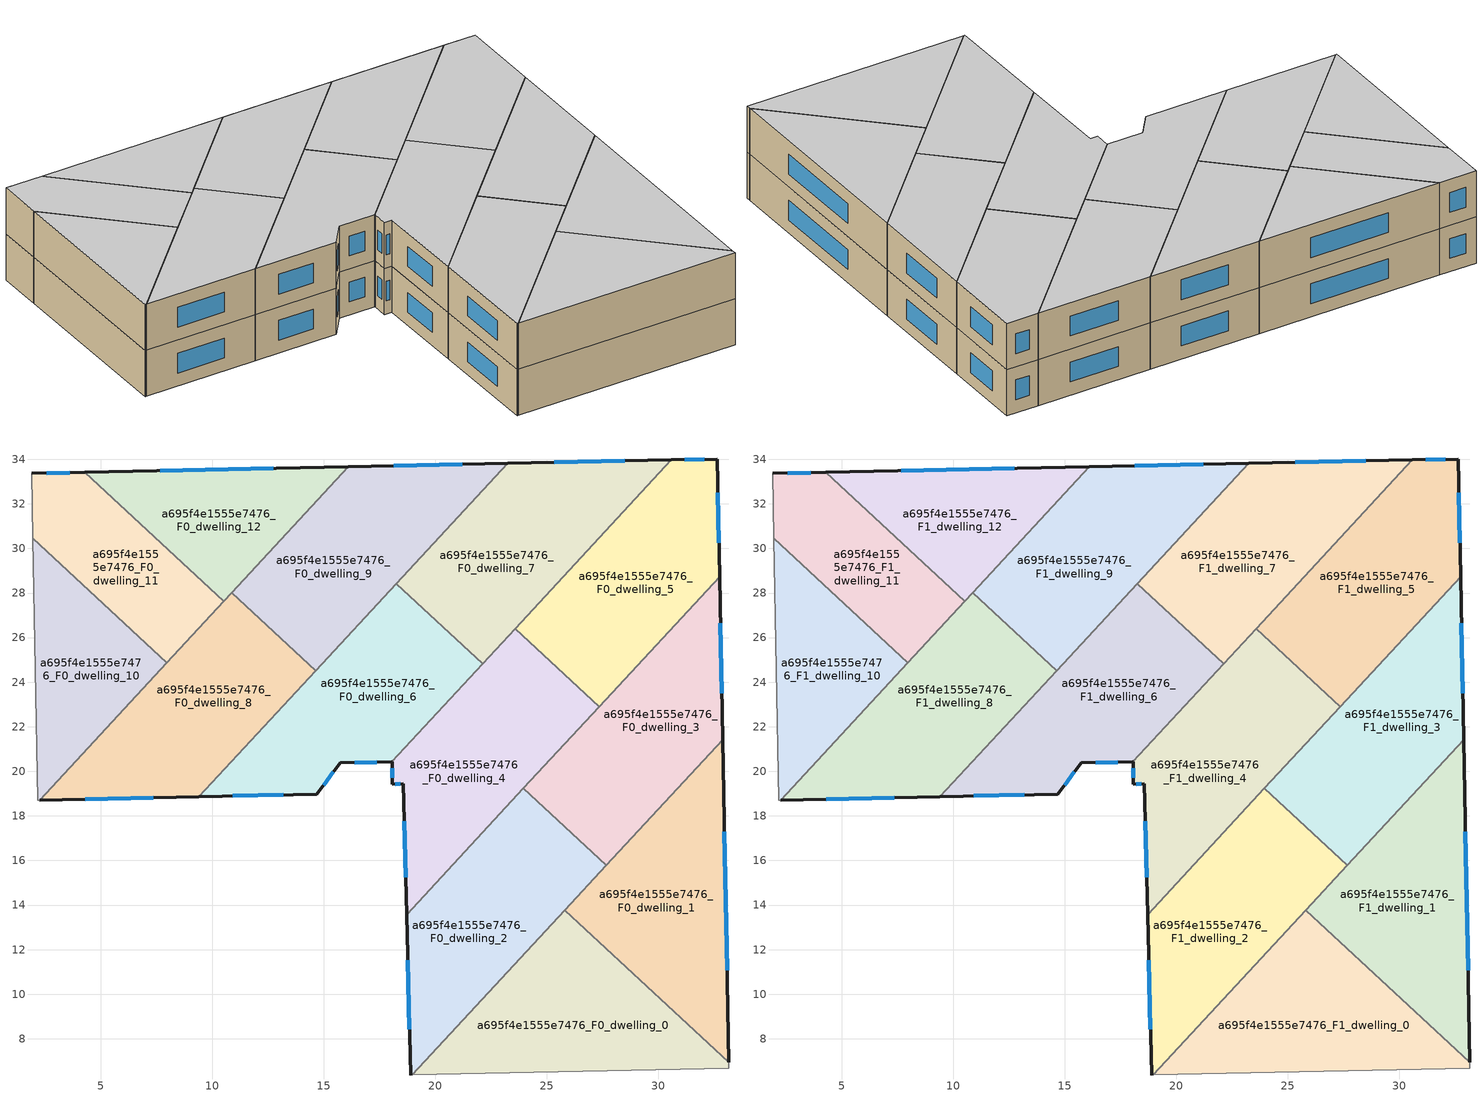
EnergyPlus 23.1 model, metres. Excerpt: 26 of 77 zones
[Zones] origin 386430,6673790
a695f4e1555e7476_F0_dwelling_0
 floor ground (EU_floor_Construction): 33.17,6.94 33.17,6.67 18.96,6.38 25.8,13.76 z0
 wall adiabatic (EU_wall_Construction): 18.96,6.38 33.17,6.67 33.17,6.94 z0:3
 wall to a695f4e1555e7476_F0_dwelling_1 (EU_wall_Construction): 33.17,6.94 25.8,13.76 z0:3
 wall to a695f4e1555e7476_F0_dwelling_2 (EU_wall_Construction): 25.8,13.76 18.96,6.38 z0:3
a695f4e1555e7476_F0_dwelling_1
 floor ground (EU_floor_Construction): 32.89,21.42 33.17,6.94 25.8,13.76 z0
 wall outside (EU_wall_Construction): 33.17,6.94 32.89,21.42 z0:3
 wall to a695f4e1555e7476_F0_dwelling_3 (EU_wall_Construction): 32.89,21.42 27.67,15.78 z0:3
 wall to a695f4e1555e7476_F0_dwelling_2 (EU_wall_Construction): 27.67,15.78 25.8,13.76 z0:3
 window (EU_Window_Construction): 33.09,11.08 32.97,17.28 z0.86:2.14
a695f4e1555e7476_F0_dwelling_10
 floor ground (EU_floor_Construction): 7.96,24.88 2.24,18.71 2.16,18.7 1.94,30.45 z0
 wall adiabatic (EU_wall_Construction): 1.94,30.45 2.16,18.7 2.24,18.71 z0:3
 wall to a695f4e1555e7476_F0_dwelling_11 (EU_wall_Construction): 7.96,24.88 1.94,30.45 z0:3
 wall to a695f4e1555e7476_F0_dwelling_8 (EU_wall_Construction): 2.24,18.71 7.96,24.88 z0:3
a695f4e1555e7476_F0_dwelling_11
 floor ground (EU_floor_Construction): 10.52,27.64 7.96,24.88 1.94,30.45 1.89,33.37 4.27,33.42 z0
 wall outside (EU_wall_Construction): 4.27,33.42 1.89,33.37 z0:3
 wall adiabatic (EU_wall_Construction): 1.89,33.37 1.94,30.45 z0:3
 wall to a695f4e1555e7476_F0_dwelling_12 (EU_wall_Construction): 10.52,27.64 4.27,33.42 z0:3
 wall to a695f4e1555e7476_F0_dwelling_8 (EU_wall_Construction): 7.96,24.88 10.52,27.64 z0:3
 window (EU_Window_Construction): 3.59,33.4 2.57,33.38 z0.86:2.14
a695f4e1555e7476_F0_dwelling_12
 floor ground (EU_floor_Construction): 16.09,33.67 10.52,27.64 4.27,33.42 z0
 wall outside (EU_wall_Construction): 16.09,33.67 4.27,33.42 z0:3
 wall to a695f4e1555e7476_F0_dwelling_9 (EU_wall_Construction): 10.86,28.01 16.09,33.67 z0:3
 wall to a695f4e1555e7476_F0_dwelling_8 (EU_wall_Construction): 10.52,27.64 10.86,28.01 z0:3
 window (EU_Window_Construction): 12.72,33.59 7.65,33.49 z0.86:2.14
a695f4e1555e7476_F0_dwelling_2
 floor ground (EU_floor_Construction): 27.67,15.78 18.96,6.38 18.89,6.38 18.71,13.58 23.95,19.23 z0
 wall outside (EU_wall_Construction): 18.71,13.58 18.89,6.38 z0:3
 wall to a695f4e1555e7476_F0_dwelling_3 (EU_wall_Construction): 27.67,15.78 23.95,19.23 z0:3
 wall adiabatic (EU_wall_Construction): 18.89,6.38 18.96,6.38 z0:3
 wall to a695f4e1555e7476_F0_dwelling_4 (EU_wall_Construction): 23.95,19.23 18.71,13.58 z0:3
 window (EU_Window_Construction): 18.76,11.52 18.84,8.43 z0.86:2.14
a695f4e1555e7476_F0_dwelling_3
 floor ground (EU_floor_Construction): 32.75,28.74 32.89,21.42 27.67,15.78 23.95,19.23 z0
 wall outside (EU_wall_Construction): 32.89,21.42 32.75,28.74 z0:3
 wall to a695f4e1555e7476_F0_dwelling_5 (EU_wall_Construction): 32.75,28.74 27.35,22.9 z0:3
 wall to a695f4e1555e7476_F0_dwelling_4 (EU_wall_Construction): 27.35,22.91 23.95,19.23 z0:3
 window (EU_Window_Construction): 32.85,23.51 32.79,26.65 z0.86:2.14
a695f4e1555e7476_F0_dwelling_4
 floor ground (EU_floor_Construction): 27.35,22.91 18.71,13.58 18.57,19.44 18.06,19.42 18.06,20.42 18.04,20.42 23.58,26.4 z0
 wall outside (EU_wall_Construction): 18.04,20.42 18.06,20.42 18.06,19.42 18.57,19.44 18.71,13.58 z0:3
 wall to a695f4e1555e7476_F0_dwelling_5 (EU_wall_Construction): 27.35,22.91 23.58,26.4 z0:3
 wall to a695f4e1555e7476_F0_dwelling_6 (EU_wall_Construction): 22.13,24.83 18.04,20.42 z0:3
 wall to a695f4e1555e7476_F0_dwelling_7 (EU_wall_Construction): 23.58,26.4 22.13,24.83 z0:3
 window (EU_Window_Construction): 18.06,20.13 18.06,19.7 / 18.61,17.76 18.67,15.25 / 18.2,19.42 18.42,19.43 z0.86:2.14
a695f4e1555e7476_F0_dwelling_5
 floor ground (EU_floor_Construction): 32.65,34.01 32.75,28.74 27.35,22.91 23.58,26.4 30.59,33.97 z0
 wall outside (EU_wall_Construction): 32.75,28.74 32.65,34.01 30.59,33.97 z0:3
 wall to a695f4e1555e7476_F0_dwelling_7 (EU_wall_Construction): 30.59,33.97 23.58,26.4 z0:3
 window (EU_Window_Construction): 32.06,34 31.18,33.98 / 32.72,30.25 32.68,32.51 z0.86:2.14
a695f4e1555e7476_F0_dwelling_6
 floor ground (EU_floor_Construction): 22.13,24.83 18.04,20.42 15.72,20.38 14.69,18.98 9.39,18.86 18.24,28.42 z0
 wall outside (EU_wall_Construction): 9.39,18.86 14.69,18.98 15.72,20.38 18.04,20.42 z0:3
 wall to a695f4e1555e7476_F0_dwelling_7 (EU_wall_Construction): 22.13,24.83 18.24,28.42 z0:3
 wall to a695f4e1555e7476_F0_dwelling_8 (EU_wall_Construction): 14.63,24.52 9.39,18.86 z0:3
 wall to a695f4e1555e7476_F0_dwelling_9 (EU_wall_Construction): 18.24,28.42 14.63,24.52 z0:3
 window (EU_Window_Construction): 16.39,20.39 17.38,20.41 / 14.98,19.38 15.43,19.98 / 10.9,18.89 13.17,18.94 z0.86:2.14
a695f4e1555e7476_F0_dwelling_7
 floor ground (EU_floor_Construction): 30.59,33.97 22.13,24.83 18.24,28.42 23.24,33.82 z0
 wall outside (EU_wall_Construction): 30.59,33.97 23.24,33.82 z0:3
 wall to a695f4e1555e7476_F0_dwelling_9 (EU_wall_Construction): 23.24,33.82 18.24,28.42 z0:3
 window (EU_Window_Construction): 28.49,33.92 25.34,33.86 z0.86:2.14
a695f4e1555e7476_F0_dwelling_8
 floor ground (EU_floor_Construction): 14.63,24.52 9.39,18.86 2.24,18.71 10.86,28.01 z0
 wall outside (EU_wall_Construction): 2.24,18.71 9.39,18.86 z0:3
 wall to a695f4e1555e7476_F0_dwelling_9 (EU_wall_Construction): 14.63,24.52 10.86,28.01 z0:3
 window (EU_Window_Construction): 4.28,18.75 7.35,18.82 z0.86:2.14
a695f4e1555e7476_F0_dwelling_9
 floor ground (EU_floor_Construction): 23.24,33.82 14.63,24.52 10.86,28.01 16.09,33.67 z0
 wall outside (EU_wall_Construction): 23.24,33.82 16.09,33.67 z0:3
 window (EU_Window_Construction): 21.2,33.77 18.14,33.71 z0.86:2.14
a695f4e1555e7476_F1_dwelling_0
 floor to a695f4e1555e7476_F0_dwelling_0 (EU_floor_Construction): 33.17,6.94 33.17,6.67 18.96,6.38 25.8,13.76 z3
 wall adiabatic (EU_wall_Construction): 18.96,6.38 33.17,6.67 33.17,6.94 z3:6
 wall to a695f4e1555e7476_F1_dwelling_1 (EU_wall_Construction): 33.17,6.94 25.8,13.76 z3:6
 wall to a695f4e1555e7476_F1_dwelling_2 (EU_wall_Construction): 25.8,13.76 18.96,6.38 z3:6
 ceiling to a695f4e1555e7476_F2_dwelling_0 (EU_floor_Construction): 33.17,6.67 33.17,6.94 25.8,13.76 18.96,6.38 z6
a695f4e1555e7476_F1_dwelling_1
 floor to a695f4e1555e7476_F0_dwelling_1 (EU_floor_Construction): 32.89,21.42 33.17,6.94 25.8,13.76 z3
 wall outside (EU_wall_Construction): 33.17,6.94 32.89,21.42 z3:6
 wall to a695f4e1555e7476_F1_dwelling_3 (EU_wall_Construction): 32.89,21.42 27.67,15.78 z3:6
 wall to a695f4e1555e7476_F1_dwelling_2 (EU_wall_Construction): 27.67,15.78 25.8,13.76 z3:6
 window (EU_Window_Construction): 33.09,11.08 32.97,17.28 z3.86:5.14
 ceiling to a695f4e1555e7476_F2_dwelling_1 (EU_floor_Construction): 33.17,6.94 32.89,21.42 25.8,13.76 z6
a695f4e1555e7476_F1_dwelling_10
 floor to a695f4e1555e7476_F0_dwelling_10 (EU_floor_Construction): 7.96,24.88 2.24,18.71 2.16,18.7 1.94,30.45 z3
 wall adiabatic (EU_wall_Construction): 1.94,30.45 2.16,18.7 2.24,18.71 z3:6
 wall to a695f4e1555e7476_F1_dwelling_11 (EU_wall_Construction): 7.96,24.88 1.94,30.45 z3:6
 wall to a695f4e1555e7476_F1_dwelling_8 (EU_wall_Construction): 2.24,18.71 7.96,24.88 z3:6
 ceiling to a695f4e1555e7476_F2_dwelling_10 (EU_floor_Construction): 2.24,18.71 7.96,24.88 1.94,30.45 2.16,18.7 z6
a695f4e1555e7476_F1_dwelling_11
 floor to a695f4e1555e7476_F0_dwelling_11 (EU_floor_Construction): 10.52,27.64 7.96,24.88 1.94,30.45 1.89,33.37 4.27,33.42 z3
 wall outside (EU_wall_Construction): 4.27,33.42 1.89,33.37 z3:6
 wall adiabatic (EU_wall_Construction): 1.89,33.37 1.94,30.45 z3:6
 wall to a695f4e1555e7476_F1_dwelling_12 (EU_wall_Construction): 10.52,27.64 4.27,33.42 z3:6
 wall to a695f4e1555e7476_F1_dwelling_8 (EU_wall_Construction): 7.96,24.88 10.52,27.64 z3:6
 window (EU_Window_Construction): 3.59,33.4 2.57,33.38 z3.86:5.14
 ceiling to a695f4e1555e7476_F2_dwelling_11 (EU_floor_Construction): 7.96,24.88 10.52,27.64 4.27,33.42 1.89,33.37 1.94,30.45 z6
a695f4e1555e7476_F1_dwelling_12
 floor to a695f4e1555e7476_F0_dwelling_12 (EU_floor_Construction): 16.09,33.67 10.52,27.64 4.27,33.42 z3
 wall outside (EU_wall_Construction): 16.09,33.67 4.27,33.42 z3:6
 wall to a695f4e1555e7476_F1_dwelling_9 (EU_wall_Construction): 10.86,28.01 16.09,33.67 z3:6
 wall to a695f4e1555e7476_F1_dwelling_8 (EU_wall_Construction): 10.52,27.64 10.86,28.01 z3:6
 window (EU_Window_Construction): 12.72,33.59 7.65,33.49 z3.86:5.14
 ceiling to a695f4e1555e7476_F2_dwelling_12 (EU_floor_Construction): 10.52,27.64 16.09,33.67 4.27,33.42 z6
a695f4e1555e7476_F1_dwelling_2
 floor to a695f4e1555e7476_F0_dwelling_2 (EU_floor_Construction): 27.67,15.78 18.96,6.38 18.89,6.38 18.71,13.58 23.95,19.23 z3
 wall outside (EU_wall_Construction): 18.71,13.58 18.89,6.38 z3:6
 wall to a695f4e1555e7476_F1_dwelling_3 (EU_wall_Construction): 27.67,15.78 23.95,19.23 z3:6
 wall adiabatic (EU_wall_Construction): 18.89,6.38 18.96,6.38 z3:6
 wall to a695f4e1555e7476_F1_dwelling_4 (EU_wall_Construction): 23.95,19.23 18.71,13.58 z3:6
 window (EU_Window_Construction): 18.76,11.52 18.84,8.43 z3.86:5.14
 ceiling to a695f4e1555e7476_F2_dwelling_2 (EU_floor_Construction): 18.96,6.38 27.67,15.78 23.95,19.23 18.71,13.58 18.89,6.38 z6
a695f4e1555e7476_F1_dwelling_3
 floor to a695f4e1555e7476_F0_dwelling_3 (EU_floor_Construction): 32.75,28.74 32.89,21.42 27.67,15.78 23.95,19.23 z3
 wall outside (EU_wall_Construction): 32.89,21.42 32.75,28.74 z3:6
 wall to a695f4e1555e7476_F1_dwelling_5 (EU_wall_Construction): 32.75,28.74 27.35,22.9 z3:6
 wall to a695f4e1555e7476_F1_dwelling_4 (EU_wall_Construction): 27.35,22.91 23.95,19.23 z3:6
 window (EU_Window_Construction): 32.85,23.51 32.79,26.65 z3.86:5.14
 ceiling to a695f4e1555e7476_F2_dwelling_3 (EU_floor_Construction): 27.67,15.78 32.89,21.42 32.75,28.74 23.95,19.23 z6
a695f4e1555e7476_F1_dwelling_4
 floor to a695f4e1555e7476_F0_dwelling_4 (EU_floor_Construction): 27.35,22.91 18.71,13.58 18.57,19.44 18.06,19.42 18.06,20.42 18.04,20.42 23.58,26.4 z3
 wall outside (EU_wall_Construction): 18.04,20.42 18.06,20.42 18.06,19.42 18.57,19.44 18.71,13.58 z3:6
 wall to a695f4e1555e7476_F1_dwelling_5 (EU_wall_Construction): 27.35,22.91 23.58,26.4 z3:6
 wall to a695f4e1555e7476_F1_dwelling_6 (EU_wall_Construction): 22.13,24.83 18.04,20.42 z3:6
 wall to a695f4e1555e7476_F1_dwelling_7 (EU_wall_Construction): 23.58,26.4 22.13,24.83 z3:6
 window (EU_Window_Construction): 18.06,20.13 18.06,19.7 / 18.61,17.76 18.67,15.25 / 18.2,19.42 18.42,19.43 z3.86:5.14
 ceiling to a695f4e1555e7476_F2_dwelling_4 (EU_floor_Construction): 18.71,13.58 27.35,22.91 23.58,26.4 18.04,20.42 18.06,20.42 18.06,19.42 18.57,19.44 z6
a695f4e1555e7476_F1_dwelling_5
 floor to a695f4e1555e7476_F0_dwelling_5 (EU_floor_Construction): 32.65,34.01 32.75,28.74 27.35,22.91 23.58,26.4 30.59,33.97 z3
 wall outside (EU_wall_Construction): 32.75,28.74 32.65,34.01 30.59,33.97 z3:6
 wall to a695f4e1555e7476_F1_dwelling_7 (EU_wall_Construction): 30.59,33.97 23.58,26.4 z3:6
 window (EU_Window_Construction): 32.06,34 31.18,33.98 / 32.72,30.25 32.68,32.51 z3.86:5.14
 ceiling to a695f4e1555e7476_F2_dwelling_5 (EU_floor_Construction): 27.35,22.91 32.75,28.74 32.65,34.01 30.59,33.97 23.58,26.4 z6
a695f4e1555e7476_F1_dwelling_6
 floor to a695f4e1555e7476_F0_dwelling_6 (EU_floor_Construction): 22.13,24.83 18.04,20.42 15.72,20.38 14.69,18.98 9.39,18.86 18.24,28.42 z3
 wall outside (EU_wall_Construction): 9.39,18.86 14.69,18.98 15.72,20.38 18.04,20.42 z3:6
 wall to a695f4e1555e7476_F1_dwelling_7 (EU_wall_Construction): 22.13,24.83 18.24,28.42 z3:6
 wall to a695f4e1555e7476_F1_dwelling_8 (EU_wall_Construction): 14.63,24.52 9.39,18.86 z3:6
 wall to a695f4e1555e7476_F1_dwelling_9 (EU_wall_Construction): 18.24,28.42 14.63,24.52 z3:6
 window (EU_Window_Construction): 16.39,20.39 17.38,20.41 / 14.98,19.38 15.43,19.98 / 10.9,18.89 13.17,18.94 z3.86:5.14
 ceiling to a695f4e1555e7476_F2_dwelling_6 (EU_floor_Construction): 18.04,20.42 22.13,24.83 18.24,28.42 9.39,18.86 14.69,18.98 15.72,20.38 z6
a695f4e1555e7476_F1_dwelling_7
 floor to a695f4e1555e7476_F0_dwelling_7 (EU_floor_Construction): 30.59,33.97 22.13,24.83 18.24,28.42 23.24,33.82 z3
 wall outside (EU_wall_Construction): 30.59,33.97 23.24,33.82 z3:6
 wall to a695f4e1555e7476_F1_dwelling_9 (EU_wall_Construction): 23.24,33.82 18.24,28.42 z3:6
 window (EU_Window_Construction): 28.49,33.92 25.34,33.86 z3.86:5.14
 ceiling to a695f4e1555e7476_F2_dwelling_7 (EU_floor_Construction): 22.13,24.83 30.59,33.97 23.24,33.82 18.24,28.42 z6
a695f4e1555e7476_F1_dwelling_8
 floor to a695f4e1555e7476_F0_dwelling_8 (EU_floor_Construction): 14.63,24.52 9.39,18.86 2.24,18.71 10.86,28.01 z3
 wall outside (EU_wall_Construction): 2.24,18.71 9.39,18.86 z3:6
 wall to a695f4e1555e7476_F1_dwelling_9 (EU_wall_Construction): 14.63,24.52 10.86,28.01 z3:6
 window (EU_Window_Construction): 4.28,18.75 7.35,18.82 z3.86:5.14
 ceiling to a695f4e1555e7476_F2_dwelling_8 (EU_floor_Construction): 9.39,18.86 14.63,24.52 10.86,28.01 2.24,18.71 z6
a695f4e1555e7476_F1_dwelling_9
 floor to a695f4e1555e7476_F0_dwelling_9 (EU_floor_Construction): 23.24,33.82 14.63,24.52 10.86,28.01 16.09,33.67 z3
 wall outside (EU_wall_Construction): 23.24,33.82 16.09,33.67 z3:6
 window (EU_Window_Construction): 21.2,33.77 18.14,33.71 z3.86:5.14
 ceiling to a695f4e1555e7476_F2_dwelling_9 (EU_floor_Construction): 14.63,24.52 23.24,33.82 16.09,33.67 10.86,28.01 z6
[Building]
EU S2 Campaign: North Axis=0; Terrain=City; Solar Distribution=FullExterior
[Site:Location]
Helsinki-Vantaa.AP: Latitude=60.317; Longitude=24.963; Time Zone=2; Elevation=54.6
[SizingPeriod:WeatherFileDays]
AnnualSizingPeriod: Begin Month=1; Begin Day of Month=1; End Month=12; End Day of Month=31; Day of Week for Start Day=Monday; Use Weather File Daylight Saving Period=No; Use Weather File Rain and Snow Indicators=No
[MATERIAL]
EU_InternalMass_Material: Roughness=MediumRough; Thickness=0.1; Conductivity=1; Density=1800; Specific Heat=900; Thermal Absorptance=0.9; Solar Absorptance=0.7; Visible Absorptance=0.7
[MATERIAL:NOMASS] Roughness=MediumRough; Thermal Absorptance=0.9; Solar Absorptance=0.7; Visible Absorptance=0.7
Name | Thermal Resistance
EU_wall_NoMass | 1.10183
EU_floor_NoMass | 1.70606
[WINDOWMATERIAL:SIMPLEGLAZINGSYSTEM]
EU_Window_SimpleGlazing: UFactor=3.11035; Solar Heat Gain Coefficient=0.8; Visible Transmittance=0.8
[CONSTRUCTION]
EU_wall_Construction: EU_wall_NoMass
EU_floor_Construction: EU_floor_NoMass
EU_Window_Construction: EU_Window_SimpleGlazing
EU_InternalMass_Construction: EU_InternalMass_Material
[ZONE] Type=1; Multiplier=1; Ceiling Height=autocalculate; Floor Area=autocalculate; Part of Total Floor Area=Yes
Name | Volume
a695f4e1555e7476_F0_dwelling_0; a695f4e1555e7476_F1_dwelling_0 | 157.135
a695f4e1555e7476_F0_dwelling_1; a695f4e1555e7476_F1_dwelling_1; a695f4e1555e7476_F0_dwelling_4; a695f4e1555e7476_F1_dwelling_4 | 157.176
a695f4e1555e7476_F0_dwelling_10; a695f4e1555e7476_F1_dwelling_10 | 104.784
a695f4e1555e7476_F0_dwelling_11; a695f4e1555e7476_F1_dwelling_11; a695f4e1555e7476_F0_dwelling_12; a695f4e1555e7476_F1_dwelling_12 | 104.782
a695f4e1555e7476_F0_dwelling_2; a695f4e1555e7476_F1_dwelling_2 | 157.145
a695f4e1555e7476_F0_dwelling_3; a695f4e1555e7476_F1_dwelling_3; a695f4e1555e7476_F0_dwelling_6; a695f4e1555e7476_F1_dwelling_6 | 157.154
a695f4e1555e7476_F0_dwelling_5; a695f4e1555e7476_F1_dwelling_5 | 157.174
a695f4e1555e7476_F0_dwelling_7; a695f4e1555e7476_F1_dwelling_7 | 157.17
a695f4e1555e7476_F0_dwelling_8; a695f4e1555e7476_F1_dwelling_8 | 157.143
a695f4e1555e7476_F0_dwelling_9; a695f4e1555e7476_F1_dwelling_9 | 157.137
[INTERNALMASS] Construction=EU_InternalMass_Construction
Name | Zone or ZoneList | Surface Area
a695f4e1555e7476_F0_dwelling_0_EU_InternalMass | a695f4e1555e7476_F0_dwelling_0 | 52.3782
a695f4e1555e7476_F0_dwelling_1_EU_InternalMass | a695f4e1555e7476_F0_dwelling_1 | 52.3917
a695f4e1555e7476_F0_dwelling_2_EU_InternalMass | a695f4e1555e7476_F0_dwelling_2 | 52.3816
a695f4e1555e7476_F0_dwelling_3_EU_InternalMass | a695f4e1555e7476_F0_dwelling_3 | 52.3848
a695f4e1555e7476_F0_dwelling_4_EU_InternalMass | a695f4e1555e7476_F0_dwelling_4 | 52.3918
a695f4e1555e7476_F0_dwelling_5_EU_InternalMass | a695f4e1555e7476_F0_dwelling_5 | 52.3913
a695f4e1555e7476_F0_dwelling_6_EU_InternalMass | a695f4e1555e7476_F0_dwelling_6 | 52.3845
a695f4e1555e7476_F0_dwelling_7_EU_InternalMass | a695f4e1555e7476_F0_dwelling_7 | 52.3898
a695f4e1555e7476_F0_dwelling_8_EU_InternalMass | a695f4e1555e7476_F0_dwelling_8 | 52.3808
a695f4e1555e7476_F0_dwelling_9_EU_InternalMass | a695f4e1555e7476_F0_dwelling_9 | 52.3791
a695f4e1555e7476_F0_dwelling_10_EU_InternalMass | a695f4e1555e7476_F0_dwelling_10 | 34.9279
a695f4e1555e7476_F0_dwelling_11_EU_InternalMass | a695f4e1555e7476_F0_dwelling_11 | 34.9277
a695f4e1555e7476_F0_dwelling_12_EU_InternalMass | a695f4e1555e7476_F0_dwelling_12 | 34.9275
a695f4e1555e7476_F1_dwelling_0_EU_InternalMass | a695f4e1555e7476_F1_dwelling_0 | 52.3782
a695f4e1555e7476_F1_dwelling_1_EU_InternalMass | a695f4e1555e7476_F1_dwelling_1 | 52.3917
a695f4e1555e7476_F1_dwelling_2_EU_InternalMass | a695f4e1555e7476_F1_dwelling_2 | 52.3816
a695f4e1555e7476_F1_dwelling_3_EU_InternalMass | a695f4e1555e7476_F1_dwelling_3 | 52.3848
a695f4e1555e7476_F1_dwelling_4_EU_InternalMass | a695f4e1555e7476_F1_dwelling_4 | 52.3918
a695f4e1555e7476_F1_dwelling_5_EU_InternalMass | a695f4e1555e7476_F1_dwelling_5 | 52.3913
a695f4e1555e7476_F1_dwelling_6_EU_InternalMass | a695f4e1555e7476_F1_dwelling_6 | 52.3845
a695f4e1555e7476_F1_dwelling_7_EU_InternalMass | a695f4e1555e7476_F1_dwelling_7 | 52.3898
a695f4e1555e7476_F1_dwelling_8_EU_InternalMass | a695f4e1555e7476_F1_dwelling_8 | 52.3808
a695f4e1555e7476_F1_dwelling_9_EU_InternalMass | a695f4e1555e7476_F1_dwelling_9 | 52.3791
a695f4e1555e7476_F1_dwelling_10_EU_InternalMass | a695f4e1555e7476_F1_dwelling_10 | 34.9279
a695f4e1555e7476_F1_dwelling_11_EU_InternalMass | a695f4e1555e7476_F1_dwelling_11 | 34.9277
a695f4e1555e7476_F1_dwelling_12_EU_InternalMass | a695f4e1555e7476_F1_dwelling_12 | 34.9275
[OTHEREQUIPMENT] Fuel Type=Electricity; Design Level Calculation Method=Watts/Area; Power per Zone Floor Area=1; Fraction Latent=0; Fraction Radiant=0; Fraction Lost=0; Carbon Dioxide Generation Rate=0; EndUse Subcategory=EU_Step8_InternalGains
Name | Zone or ZoneList or Space or SpaceList | Schedule
EU_Step8_InternalGain_a695f4e1555e7476_F0_dwelling_0_f000 | a695f4e1555e7476_F0_dwelling_0 | EU_Step8_GainSchedule_a695f4e1555e7476_F0_dwelling_0_f000
EU_Step8_InternalGain_a695f4e1555e7476_F0_dwelling_1_f000 | a695f4e1555e7476_F0_dwelling_1 | EU_Step8_GainSchedule_a695f4e1555e7476_F0_dwelling_1_f000
EU_Step8_InternalGain_a695f4e1555e7476_F0_dwelling_2_f000 | a695f4e1555e7476_F0_dwelling_2 | EU_Step8_GainSchedule_a695f4e1555e7476_F0_dwelling_2_f000
EU_Step8_InternalGain_a695f4e1555e7476_F0_dwelling_3_f000 | a695f4e1555e7476_F0_dwelling_3 | EU_Step8_GainSchedule_a695f4e1555e7476_F0_dwelling_3_f000
EU_Step8_InternalGain_a695f4e1555e7476_F0_dwelling_4_f000 | a695f4e1555e7476_F0_dwelling_4 | EU_Step8_GainSchedule_a695f4e1555e7476_F0_dwelling_4_f000
EU_Step8_InternalGain_a695f4e1555e7476_F0_dwelling_5_f000 | a695f4e1555e7476_F0_dwelling_5 | EU_Step8_GainSchedule_a695f4e1555e7476_F0_dwelling_5_f000
EU_Step8_InternalGain_a695f4e1555e7476_F0_dwelling_6_f000 | a695f4e1555e7476_F0_dwelling_6 | EU_Step8_GainSchedule_a695f4e1555e7476_F0_dwelling_6_f000
EU_Step8_InternalGain_a695f4e1555e7476_F0_dwelling_7_f000 | a695f4e1555e7476_F0_dwelling_7 | EU_Step8_GainSchedule_a695f4e1555e7476_F0_dwelling_7_f000
EU_Step8_InternalGain_a695f4e1555e7476_F0_dwelling_8_f000 | a695f4e1555e7476_F0_dwelling_8 | EU_Step8_GainSchedule_a695f4e1555e7476_F0_dwelling_8_f000
EU_Step8_InternalGain_a695f4e1555e7476_F0_dwelling_9_f000 | a695f4e1555e7476_F0_dwelling_9 | EU_Step8_GainSchedule_a695f4e1555e7476_F0_dwelling_9_f000
EU_Step8_InternalGain_a695f4e1555e7476_F0_dwelling_10_f000 | a695f4e1555e7476_F0_dwelling_10 | EU_Step8_GainSchedule_a695f4e1555e7476_F0_dwelling_10_f000
EU_Step8_InternalGain_a695f4e1555e7476_F0_dwelling_11_f000 | a695f4e1555e7476_F0_dwelling_11 | EU_Step8_GainSchedule_a695f4e1555e7476_F0_dwelling_11_f000
EU_Step8_InternalGain_a695f4e1555e7476_F0_dwelling_12_f000 | a695f4e1555e7476_F0_dwelling_12 | EU_Step8_GainSchedule_a695f4e1555e7476_F0_dwelling_12_f000
EU_Step8_InternalGain_a695f4e1555e7476_F1_dwelling_0_f000 | a695f4e1555e7476_F1_dwelling_0 | EU_Step8_GainSchedule_a695f4e1555e7476_F1_dwelling_0_f000
EU_Step8_InternalGain_a695f4e1555e7476_F1_dwelling_1_f000 | a695f4e1555e7476_F1_dwelling_1 | EU_Step8_GainSchedule_a695f4e1555e7476_F1_dwelling_1_f000
EU_Step8_InternalGain_a695f4e1555e7476_F1_dwelling_2_f000 | a695f4e1555e7476_F1_dwelling_2 | EU_Step8_GainSchedule_a695f4e1555e7476_F1_dwelling_2_f000
EU_Step8_InternalGain_a695f4e1555e7476_F1_dwelling_3_f000 | a695f4e1555e7476_F1_dwelling_3 | EU_Step8_GainSchedule_a695f4e1555e7476_F1_dwelling_3_f000
EU_Step8_InternalGain_a695f4e1555e7476_F1_dwelling_4_f000 | a695f4e1555e7476_F1_dwelling_4 | EU_Step8_GainSchedule_a695f4e1555e7476_F1_dwelling_4_f000
EU_Step8_InternalGain_a695f4e1555e7476_F1_dwelling_5_f000 | a695f4e1555e7476_F1_dwelling_5 | EU_Step8_GainSchedule_a695f4e1555e7476_F1_dwelling_5_f000
EU_Step8_InternalGain_a695f4e1555e7476_F1_dwelling_6_f000 | a695f4e1555e7476_F1_dwelling_6 | EU_Step8_GainSchedule_a695f4e1555e7476_F1_dwelling_6_f000
EU_Step8_InternalGain_a695f4e1555e7476_F1_dwelling_7_f000 | a695f4e1555e7476_F1_dwelling_7 | EU_Step8_GainSchedule_a695f4e1555e7476_F1_dwelling_7_f000
EU_Step8_InternalGain_a695f4e1555e7476_F1_dwelling_8_f000 | a695f4e1555e7476_F1_dwelling_8 | EU_Step8_GainSchedule_a695f4e1555e7476_F1_dwelling_8_f000
EU_Step8_InternalGain_a695f4e1555e7476_F1_dwelling_9_f000 | a695f4e1555e7476_F1_dwelling_9 | EU_Step8_GainSchedule_a695f4e1555e7476_F1_dwelling_9_f000
EU_Step8_InternalGain_a695f4e1555e7476_F1_dwelling_10_f000 | a695f4e1555e7476_F1_dwelling_10 | EU_Step8_GainSchedule_a695f4e1555e7476_F1_dwelling_10_f000
EU_Step8_InternalGain_a695f4e1555e7476_F1_dwelling_11_f000 | a695f4e1555e7476_F1_dwelling_11 | EU_Step8_GainSchedule_a695f4e1555e7476_F1_dwelling_11_f000
EU_Step8_InternalGain_a695f4e1555e7476_F1_dwelling_12_f000 | a695f4e1555e7476_F1_dwelling_12 | EU_Step8_GainSchedule_a695f4e1555e7476_F1_dwelling_12_f000
[ZONEVENTILATION:DESIGNFLOWRATE] Schedule=EU_AlwaysOn; Design Flow Rate Calculation Method=AirChanges/Hour; Air Changes per Hour=0.756316; Ventilation Type=Natural; Fan Pressure Rise=0; Fan Total Efficiency=1; Constant Term Coefficient=1; Temperature Term Coefficient=0; Velocity Term Coefficient=0; Velocity Squared Term Coefficient=0; Minimum Indoor Temperature=-100; Maximum Indoor Temperature=100; Delta Temperature=-100; Minimum Outdoor Temperature=-100; Maximum Outdoor Temperature=100; Maximum Wind Speed=40
Name | Zone or ZoneList or Space or SpaceList
EU_ConstantAir_a695f4e1555e7476_F0_dwelling_0 | a695f4e1555e7476_F0_dwelling_0
EU_ConstantAir_a695f4e1555e7476_F0_dwelling_1 | a695f4e1555e7476_F0_dwelling_1
EU_ConstantAir_a695f4e1555e7476_F0_dwelling_2 | a695f4e1555e7476_F0_dwelling_2
EU_ConstantAir_a695f4e1555e7476_F0_dwelling_3 | a695f4e1555e7476_F0_dwelling_3
EU_ConstantAir_a695f4e1555e7476_F0_dwelling_4 | a695f4e1555e7476_F0_dwelling_4
EU_ConstantAir_a695f4e1555e7476_F0_dwelling_5 | a695f4e1555e7476_F0_dwelling_5
EU_ConstantAir_a695f4e1555e7476_F0_dwelling_6 | a695f4e1555e7476_F0_dwelling_6
EU_ConstantAir_a695f4e1555e7476_F0_dwelling_7 | a695f4e1555e7476_F0_dwelling_7
EU_ConstantAir_a695f4e1555e7476_F0_dwelling_8 | a695f4e1555e7476_F0_dwelling_8
EU_ConstantAir_a695f4e1555e7476_F0_dwelling_9 | a695f4e1555e7476_F0_dwelling_9
EU_ConstantAir_a695f4e1555e7476_F0_dwelling_10 | a695f4e1555e7476_F0_dwelling_10
EU_ConstantAir_a695f4e1555e7476_F0_dwelling_11 | a695f4e1555e7476_F0_dwelling_11
EU_ConstantAir_a695f4e1555e7476_F0_dwelling_12 | a695f4e1555e7476_F0_dwelling_12
EU_ConstantAir_a695f4e1555e7476_F1_dwelling_0 | a695f4e1555e7476_F1_dwelling_0
EU_ConstantAir_a695f4e1555e7476_F1_dwelling_1 | a695f4e1555e7476_F1_dwelling_1
EU_ConstantAir_a695f4e1555e7476_F1_dwelling_2 | a695f4e1555e7476_F1_dwelling_2
EU_ConstantAir_a695f4e1555e7476_F1_dwelling_3 | a695f4e1555e7476_F1_dwelling_3
EU_ConstantAir_a695f4e1555e7476_F1_dwelling_4 | a695f4e1555e7476_F1_dwelling_4
EU_ConstantAir_a695f4e1555e7476_F1_dwelling_5 | a695f4e1555e7476_F1_dwelling_5
EU_ConstantAir_a695f4e1555e7476_F1_dwelling_6 | a695f4e1555e7476_F1_dwelling_6
EU_ConstantAir_a695f4e1555e7476_F1_dwelling_7 | a695f4e1555e7476_F1_dwelling_7
EU_ConstantAir_a695f4e1555e7476_F1_dwelling_8 | a695f4e1555e7476_F1_dwelling_8
EU_ConstantAir_a695f4e1555e7476_F1_dwelling_9 | a695f4e1555e7476_F1_dwelling_9
EU_ConstantAir_a695f4e1555e7476_F1_dwelling_10 | a695f4e1555e7476_F1_dwelling_10
EU_ConstantAir_a695f4e1555e7476_F1_dwelling_11 | a695f4e1555e7476_F1_dwelling_11
EU_ConstantAir_a695f4e1555e7476_F1_dwelling_12 | a695f4e1555e7476_F1_dwelling_12
[HVACTEMPLATE:THERMOSTAT] Constant Heating Setpoint=20; Constant Cooling Setpoint=50
EU_HeatOnly_a695f4e1555e7476_F0_dwelling_0; EU_HeatOnly_a695f4e1555e7476_F0_dwelling_1; EU_HeatOnly_a695f4e1555e7476_F0_dwelling_2; EU_HeatOnly_a695f4e1555e7476_F0_dwelling_3; EU_HeatOnly_a695f4e1555e7476_F0_dwelling_4; EU_HeatOnly_a695f4e1555e7476_F0_dwelling_5; EU_HeatOnly_a695f4e1555e7476_F0_dwelling_6; EU_HeatOnly_a695f4e1555e7476_F0_dwelling_7; EU_HeatOnly_a695f4e1555e7476_F0_dwelling_8; EU_HeatOnly_a695f4e1555e7476_F0_dwelling_9; EU_HeatOnly_a695f4e1555e7476_F0_dwelling_10; EU_HeatOnly_a695f4e1555e7476_F0_dwelling_11; EU_HeatOnly_a695f4e1555e7476_F0_dwelling_12; EU_HeatOnly_a695f4e1555e7476_F1_dwelling_0; EU_HeatOnly_a695f4e1555e7476_F1_dwelling_1; EU_HeatOnly_a695f4e1555e7476_F1_dwelling_2; EU_HeatOnly_a695f4e1555e7476_F1_dwelling_3; EU_HeatOnly_a695f4e1555e7476_F1_dwelling_4; EU_HeatOnly_a695f4e1555e7476_F1_dwelling_5; EU_HeatOnly_a695f4e1555e7476_F1_dwelling_6; EU_HeatOnly_a695f4e1555e7476_F1_dwelling_7; EU_HeatOnly_a695f4e1555e7476_F1_dwelling_8; EU_HeatOnly_a695f4e1555e7476_F1_dwelling_9; EU_HeatOnly_a695f4e1555e7476_F1_dwelling_10; EU_HeatOnly_a695f4e1555e7476_F1_dwelling_11; EU_HeatOnly_a695f4e1555e7476_F1_dwelling_12; EU_HeatOnly_a695f4e1555e7476_F2_dwelling_0; EU_HeatOnly_a695f4e1555e7476_F2_dwelling_1; EU_HeatOnly_a695f4e1555e7476_F2_dwelling_2; EU_HeatOnly_a695f4e1555e7476_F2_dwelling_3; EU_HeatOnly_a695f4e1555e7476_F2_dwelling_4; EU_HeatOnly_a695f4e1555e7476_F2_dwelling_5; EU_HeatOnly_a695f4e1555e7476_F2_dwelling_6; EU_HeatOnly_a695f4e1555e7476_F2_dwelling_7; EU_HeatOnly_a695f4e1555e7476_F2_dwelling_8; EU_HeatOnly_a695f4e1555e7476_F2_dwelling_9; EU_HeatOnly_a695f4e1555e7476_F2_dwelling_10; EU_HeatOnly_a695f4e1555e7476_F2_dwelling_11; EU_HeatOnly_a695f4e1555e7476_F2_dwelling_12; EU_HeatOnly_a695f4e1555e7476_F3_dwelling_0; EU_HeatOnly_a695f4e1555e7476_F3_dwelling_1; EU_HeatOnly_a695f4e1555e7476_F3_dwelling_2; EU_HeatOnly_a695f4e1555e7476_F3_dwelling_3; EU_HeatOnly_a695f4e1555e7476_F3_dwelling_4; EU_HeatOnly_a695f4e1555e7476_F3_dwelling_5; EU_HeatOnly_a695f4e1555e7476_F3_dwelling_6; EU_HeatOnly_a695f4e1555e7476_F3_dwelling_7; EU_HeatOnly_a695f4e1555e7476_F3_dwelling_8; EU_HeatOnly_a695f4e1555e7476_F3_dwelling_9; EU_HeatOnly_a695f4e1555e7476_F3_dwelling_10; EU_HeatOnly_a695f4e1555e7476_F3_dwelling_11; EU_HeatOnly_a695f4e1555e7476_F3_dwelling_12; EU_HeatOnly_a695f4e1555e7476_F4_dwelling_0; EU_HeatOnly_a695f4e1555e7476_F4_dwelling_1; EU_HeatOnly_a695f4e1555e7476_F4_dwelling_2; EU_HeatOnly_a695f4e1555e7476_F4_dwelling_3; EU_HeatOnly_a695f4e1555e7476_F4_dwelling_4; EU_HeatOnly_a695f4e1555e7476_F4_dwelling_5; EU_HeatOnly_a695f4e1555e7476_F4_dwelling_6; EU_HeatOnly_a695f4e1555e7476_F4_dwelling_7; EU_HeatOnly_a695f4e1555e7476_F4_dwelling_8; EU_HeatOnly_a695f4e1555e7476_F4_dwelling_9; EU_HeatOnly_a695f4e1555e7476_F4_dwelling_10; EU_HeatOnly_a695f4e1555e7476_F4_dwelling_11; EU_HeatOnly_a695f4e1555e7476_F4_dwelling_12; EU_HeatOnly_a695f4e1555e7476_F5_dwelling_0; EU_HeatOnly_a695f4e1555e7476_F5_dwelling_1; EU_HeatOnly_a695f4e1555e7476_F5_dwelling_2; EU_HeatOnly_a695f4e1555e7476_F5_dwelling_3; EU_HeatOnly_a695f4e1555e7476_F5_dwelling_4; EU_HeatOnly_a695f4e1555e7476_F5_dwelling_5; EU_HeatOnly_a695f4e1555e7476_F5_dwelling_6; EU_HeatOnly_a695f4e1555e7476_F5_dwelling_7; EU_HeatOnly_a695f4e1555e7476_F5_dwelling_8; EU_HeatOnly_a695f4e1555e7476_F5_dwelling_9; EU_HeatOnly_a695f4e1555e7476_F5_dwelling_10; EU_HeatOnly_a695f4e1555e7476_F5_dwelling_11
[HVACTEMPLATE:ZONE:IDEALLOADSAIRSYSTEM] System Availability Schedule=EU_AlwaysOn; Maximum Heating Supply Air Temperature=50; Minimum Cooling Supply Air Temperature=13; Maximum Heating Supply Air Humidity Ratio=0.0156; Minimum Cooling Supply Air Humidity Ratio=0.0077; Heating Limit=NoLimit; Cooling Limit=NoLimit; Heating Availability Schedule=EU_AlwaysOn; Cooling Availability Schedule=EU_CoolingOff; Dehumidification Control Type=ConstantSensibleHeatRatio; Cooling Sensible Heat Ratio=0.7; Dehumidification Setpoint=60; Humidification Control Type=None; Humidification Setpoint=30; Outdoor Air Method=None; Outdoor Air Flow Rate per Person=0.00944; Outdoor Air Flow Rate per Zone Floor Area=0; Outdoor Air Flow Rate per Zone=0; Demand Controlled Ventilation Type=None; Outdoor Air Economizer Type=NoEconomizer; Heat Recovery Type=None; Sensible Heat Recovery Effectiveness=0.7; Latent Heat Recovery Effectiveness=0.65
Name | Template Thermostat
a695f4e1555e7476_F0_dwelling_0 | EU_HeatOnly_a695f4e1555e7476_F0_dwelling_0
a695f4e1555e7476_F0_dwelling_1 | EU_HeatOnly_a695f4e1555e7476_F0_dwelling_1
a695f4e1555e7476_F0_dwelling_2 | EU_HeatOnly_a695f4e1555e7476_F0_dwelling_2
a695f4e1555e7476_F0_dwelling_3 | EU_HeatOnly_a695f4e1555e7476_F0_dwelling_3
a695f4e1555e7476_F0_dwelling_4 | EU_HeatOnly_a695f4e1555e7476_F0_dwelling_4
a695f4e1555e7476_F0_dwelling_5 | EU_HeatOnly_a695f4e1555e7476_F0_dwelling_5
a695f4e1555e7476_F0_dwelling_6 | EU_HeatOnly_a695f4e1555e7476_F0_dwelling_6
a695f4e1555e7476_F0_dwelling_7 | EU_HeatOnly_a695f4e1555e7476_F0_dwelling_7
a695f4e1555e7476_F0_dwelling_8 | EU_HeatOnly_a695f4e1555e7476_F0_dwelling_8
a695f4e1555e7476_F0_dwelling_9 | EU_HeatOnly_a695f4e1555e7476_F0_dwelling_9
a695f4e1555e7476_F0_dwelling_10 | EU_HeatOnly_a695f4e1555e7476_F0_dwelling_10
a695f4e1555e7476_F0_dwelling_11 | EU_HeatOnly_a695f4e1555e7476_F0_dwelling_11
a695f4e1555e7476_F0_dwelling_12 | EU_HeatOnly_a695f4e1555e7476_F0_dwelling_12
a695f4e1555e7476_F1_dwelling_0 | EU_HeatOnly_a695f4e1555e7476_F1_dwelling_0
a695f4e1555e7476_F1_dwelling_1 | EU_HeatOnly_a695f4e1555e7476_F1_dwelling_1
a695f4e1555e7476_F1_dwelling_2 | EU_HeatOnly_a695f4e1555e7476_F1_dwelling_2
a695f4e1555e7476_F1_dwelling_3 | EU_HeatOnly_a695f4e1555e7476_F1_dwelling_3
a695f4e1555e7476_F1_dwelling_4 | EU_HeatOnly_a695f4e1555e7476_F1_dwelling_4
a695f4e1555e7476_F1_dwelling_5 | EU_HeatOnly_a695f4e1555e7476_F1_dwelling_5
a695f4e1555e7476_F1_dwelling_6 | EU_HeatOnly_a695f4e1555e7476_F1_dwelling_6
a695f4e1555e7476_F1_dwelling_7 | EU_HeatOnly_a695f4e1555e7476_F1_dwelling_7
a695f4e1555e7476_F1_dwelling_8 | EU_HeatOnly_a695f4e1555e7476_F1_dwelling_8
a695f4e1555e7476_F1_dwelling_9 | EU_HeatOnly_a695f4e1555e7476_F1_dwelling_9
a695f4e1555e7476_F1_dwelling_10 | EU_HeatOnly_a695f4e1555e7476_F1_dwelling_10
a695f4e1555e7476_F1_dwelling_11 | EU_HeatOnly_a695f4e1555e7476_F1_dwelling_11
a695f4e1555e7476_F1_dwelling_12 | EU_HeatOnly_a695f4e1555e7476_F1_dwelling_12
[SIZING:ZONE] Zone Cooling Design Supply Air Temperature Input Method=SupplyAirTemperature; Zone Cooling Design Supply Air Temperature=13; Zone Heating Design Supply Air Temperature Input Method=SupplyAirTemperature; Zone Heating Design Supply Air Temperature=50; Zone Cooling Design Supply Air Humidity Ratio=0.008; Zone Heating Design Supply Air Humidity Ratio=0.008; Cooling Design Air Flow Method=DesignDay; Cooling Design Air Flow Rate=0; Cooling Minimum Air Flow per Zone Floor Area=0.000762; Cooling Minimum Air Flow=0; Cooling Minimum Air Flow Fraction=0.2; Heating Design Air Flow Method=DesignDay; Heating Design Air Flow Rate=0; Heating Maximum Air Flow per Zone Floor Area=0.002032; Heating Maximum Air Flow=0.141576; Heating Maximum Air Flow Fraction=0.3; Account for Dedicated Outdoor Air System=No; Dedicated Outdoor Air System Control Strategy=NeutralSupplyAir; Dedicated Outdoor Air Low Setpoint Temperature for Design=autosize; Dedicated Outdoor Air High Setpoint Temperature for Design=autosize; Zone Load Sizing Method=Sensible Load Only No Latent Load; Zone Latent Cooling Design Supply Air Humidity Ratio Input Method=HumidityRatioDifference; Zone Cooling Design Supply Air Humidity Ratio Difference=0.005; Zone Latent Heating Design Supply Air Humidity Ratio Input Method=HumidityRatioDifference; Zone Humidification Design Supply Air Humidity Ratio Difference=0.005
a695f4e1555e7476_F0_dwelling_0; a695f4e1555e7476_F0_dwelling_1; a695f4e1555e7476_F0_dwelling_2; a695f4e1555e7476_F0_dwelling_3; a695f4e1555e7476_F0_dwelling_4; a695f4e1555e7476_F0_dwelling_5; a695f4e1555e7476_F0_dwelling_6; a695f4e1555e7476_F0_dwelling_7; a695f4e1555e7476_F0_dwelling_8; a695f4e1555e7476_F0_dwelling_9; a695f4e1555e7476_F0_dwelling_10; a695f4e1555e7476_F0_dwelling_11; a695f4e1555e7476_F0_dwelling_12; a695f4e1555e7476_F1_dwelling_0; a695f4e1555e7476_F1_dwelling_1; a695f4e1555e7476_F1_dwelling_2; a695f4e1555e7476_F1_dwelling_3; a695f4e1555e7476_F1_dwelling_4; a695f4e1555e7476_F1_dwelling_5; a695f4e1555e7476_F1_dwelling_6; a695f4e1555e7476_F1_dwelling_7; a695f4e1555e7476_F1_dwelling_8; a695f4e1555e7476_F1_dwelling_9; a695f4e1555e7476_F1_dwelling_10; a695f4e1555e7476_F1_dwelling_11; a695f4e1555e7476_F1_dwelling_12
[SCHEDULE:CONSTANT]
Name | Hourly Value
EU_AlwaysOn | 1
EU_CoolingOff | 0
[SCHEDULE:FILE] Column Number=1; Rows to Skip at Top=0; Number of Hours of Data=8760; Column Separator=Comma; Interpolate to Timestep=No; Minutes per Item=60; Adjust Schedule for Daylight Savings=Yes
Name | File
EU_Step8_GainSchedule_a695f4e1555e7476_F0_dwelling_0_f000 | ../../schedules/a695f4e1555e7476/a695f4e1555e7476_F0_dwelling_0_f000_gain.csv
EU_Step8_GainSchedule_a695f4e1555e7476_F0_dwelling_1_f000 | ../../schedules/a695f4e1555e7476/a695f4e1555e7476_F0_dwelling_1_f000_gain.csv
EU_Step8_GainSchedule_a695f4e1555e7476_F0_dwelling_2_f000 | ../../schedules/a695f4e1555e7476/a695f4e1555e7476_F0_dwelling_2_f000_gain.csv
EU_Step8_GainSchedule_a695f4e1555e7476_F0_dwelling_3_f000 | ../../schedules/a695f4e1555e7476/a695f4e1555e7476_F0_dwelling_3_f000_gain.csv
EU_Step8_GainSchedule_a695f4e1555e7476_F0_dwelling_4_f000 | ../../schedules/a695f4e1555e7476/a695f4e1555e7476_F0_dwelling_4_f000_gain.csv
EU_Step8_GainSchedule_a695f4e1555e7476_F0_dwelling_5_f000 | ../../schedules/a695f4e1555e7476/a695f4e1555e7476_F0_dwelling_5_f000_gain.csv
EU_Step8_GainSchedule_a695f4e1555e7476_F0_dwelling_6_f000 | ../../schedules/a695f4e1555e7476/a695f4e1555e7476_F0_dwelling_6_f000_gain.csv
EU_Step8_GainSchedule_a695f4e1555e7476_F0_dwelling_7_f000 | ../../schedules/a695f4e1555e7476/a695f4e1555e7476_F0_dwelling_7_f000_gain.csv
EU_Step8_GainSchedule_a695f4e1555e7476_F0_dwelling_8_f000 | ../../schedules/a695f4e1555e7476/a695f4e1555e7476_F0_dwelling_8_f000_gain.csv
EU_Step8_GainSchedule_a695f4e1555e7476_F0_dwelling_9_f000 | ../../schedules/a695f4e1555e7476/a695f4e1555e7476_F0_dwelling_9_f000_gain.csv
EU_Step8_GainSchedule_a695f4e1555e7476_F0_dwelling_10_f000 | ../../schedules/a695f4e1555e7476/a695f4e1555e7476_F0_dwelling_10_f000_gain.csv
EU_Step8_GainSchedule_a695f4e1555e7476_F0_dwelling_11_f000 | ../../schedules/a695f4e1555e7476/a695f4e1555e7476_F0_dwelling_11_f000_gain.csv
EU_Step8_GainSchedule_a695f4e1555e7476_F0_dwelling_12_f000 | ../../schedules/a695f4e1555e7476/a695f4e1555e7476_F0_dwelling_12_f000_gain.csv
EU_Step8_GainSchedule_a695f4e1555e7476_F1_dwelling_0_f000 | ../../schedules/a695f4e1555e7476/a695f4e1555e7476_F1_dwelling_0_f000_gain.csv
EU_Step8_GainSchedule_a695f4e1555e7476_F1_dwelling_1_f000 | ../../schedules/a695f4e1555e7476/a695f4e1555e7476_F1_dwelling_1_f000_gain.csv
EU_Step8_GainSchedule_a695f4e1555e7476_F1_dwelling_2_f000 | ../../schedules/a695f4e1555e7476/a695f4e1555e7476_F1_dwelling_2_f000_gain.csv
EU_Step8_GainSchedule_a695f4e1555e7476_F1_dwelling_3_f000 | ../../schedules/a695f4e1555e7476/a695f4e1555e7476_F1_dwelling_3_f000_gain.csv
EU_Step8_GainSchedule_a695f4e1555e7476_F1_dwelling_4_f000 | ../../schedules/a695f4e1555e7476/a695f4e1555e7476_F1_dwelling_4_f000_gain.csv
EU_Step8_GainSchedule_a695f4e1555e7476_F1_dwelling_5_f000 | ../../schedules/a695f4e1555e7476/a695f4e1555e7476_F1_dwelling_5_f000_gain.csv
EU_Step8_GainSchedule_a695f4e1555e7476_F1_dwelling_6_f000 | ../../schedules/a695f4e1555e7476/a695f4e1555e7476_F1_dwelling_6_f000_gain.csv
EU_Step8_GainSchedule_a695f4e1555e7476_F1_dwelling_7_f000 | ../../schedules/a695f4e1555e7476/a695f4e1555e7476_F1_dwelling_7_f000_gain.csv
EU_Step8_GainSchedule_a695f4e1555e7476_F1_dwelling_8_f000 | ../../schedules/a695f4e1555e7476/a695f4e1555e7476_F1_dwelling_8_f000_gain.csv
EU_Step8_GainSchedule_a695f4e1555e7476_F1_dwelling_9_f000 | ../../schedules/a695f4e1555e7476/a695f4e1555e7476_F1_dwelling_9_f000_gain.csv
EU_Step8_GainSchedule_a695f4e1555e7476_F1_dwelling_10_f000 | ../../schedules/a695f4e1555e7476/a695f4e1555e7476_F1_dwelling_10_f000_gain.csv
EU_Step8_GainSchedule_a695f4e1555e7476_F1_dwelling_11_f000 | ../../schedules/a695f4e1555e7476/a695f4e1555e7476_F1_dwelling_11_f000_gain.csv
EU_Step8_GainSchedule_a695f4e1555e7476_F1_dwelling_12_f000 | ../../schedules/a695f4e1555e7476/a695f4e1555e7476_F1_dwelling_12_f000_gain.csv
